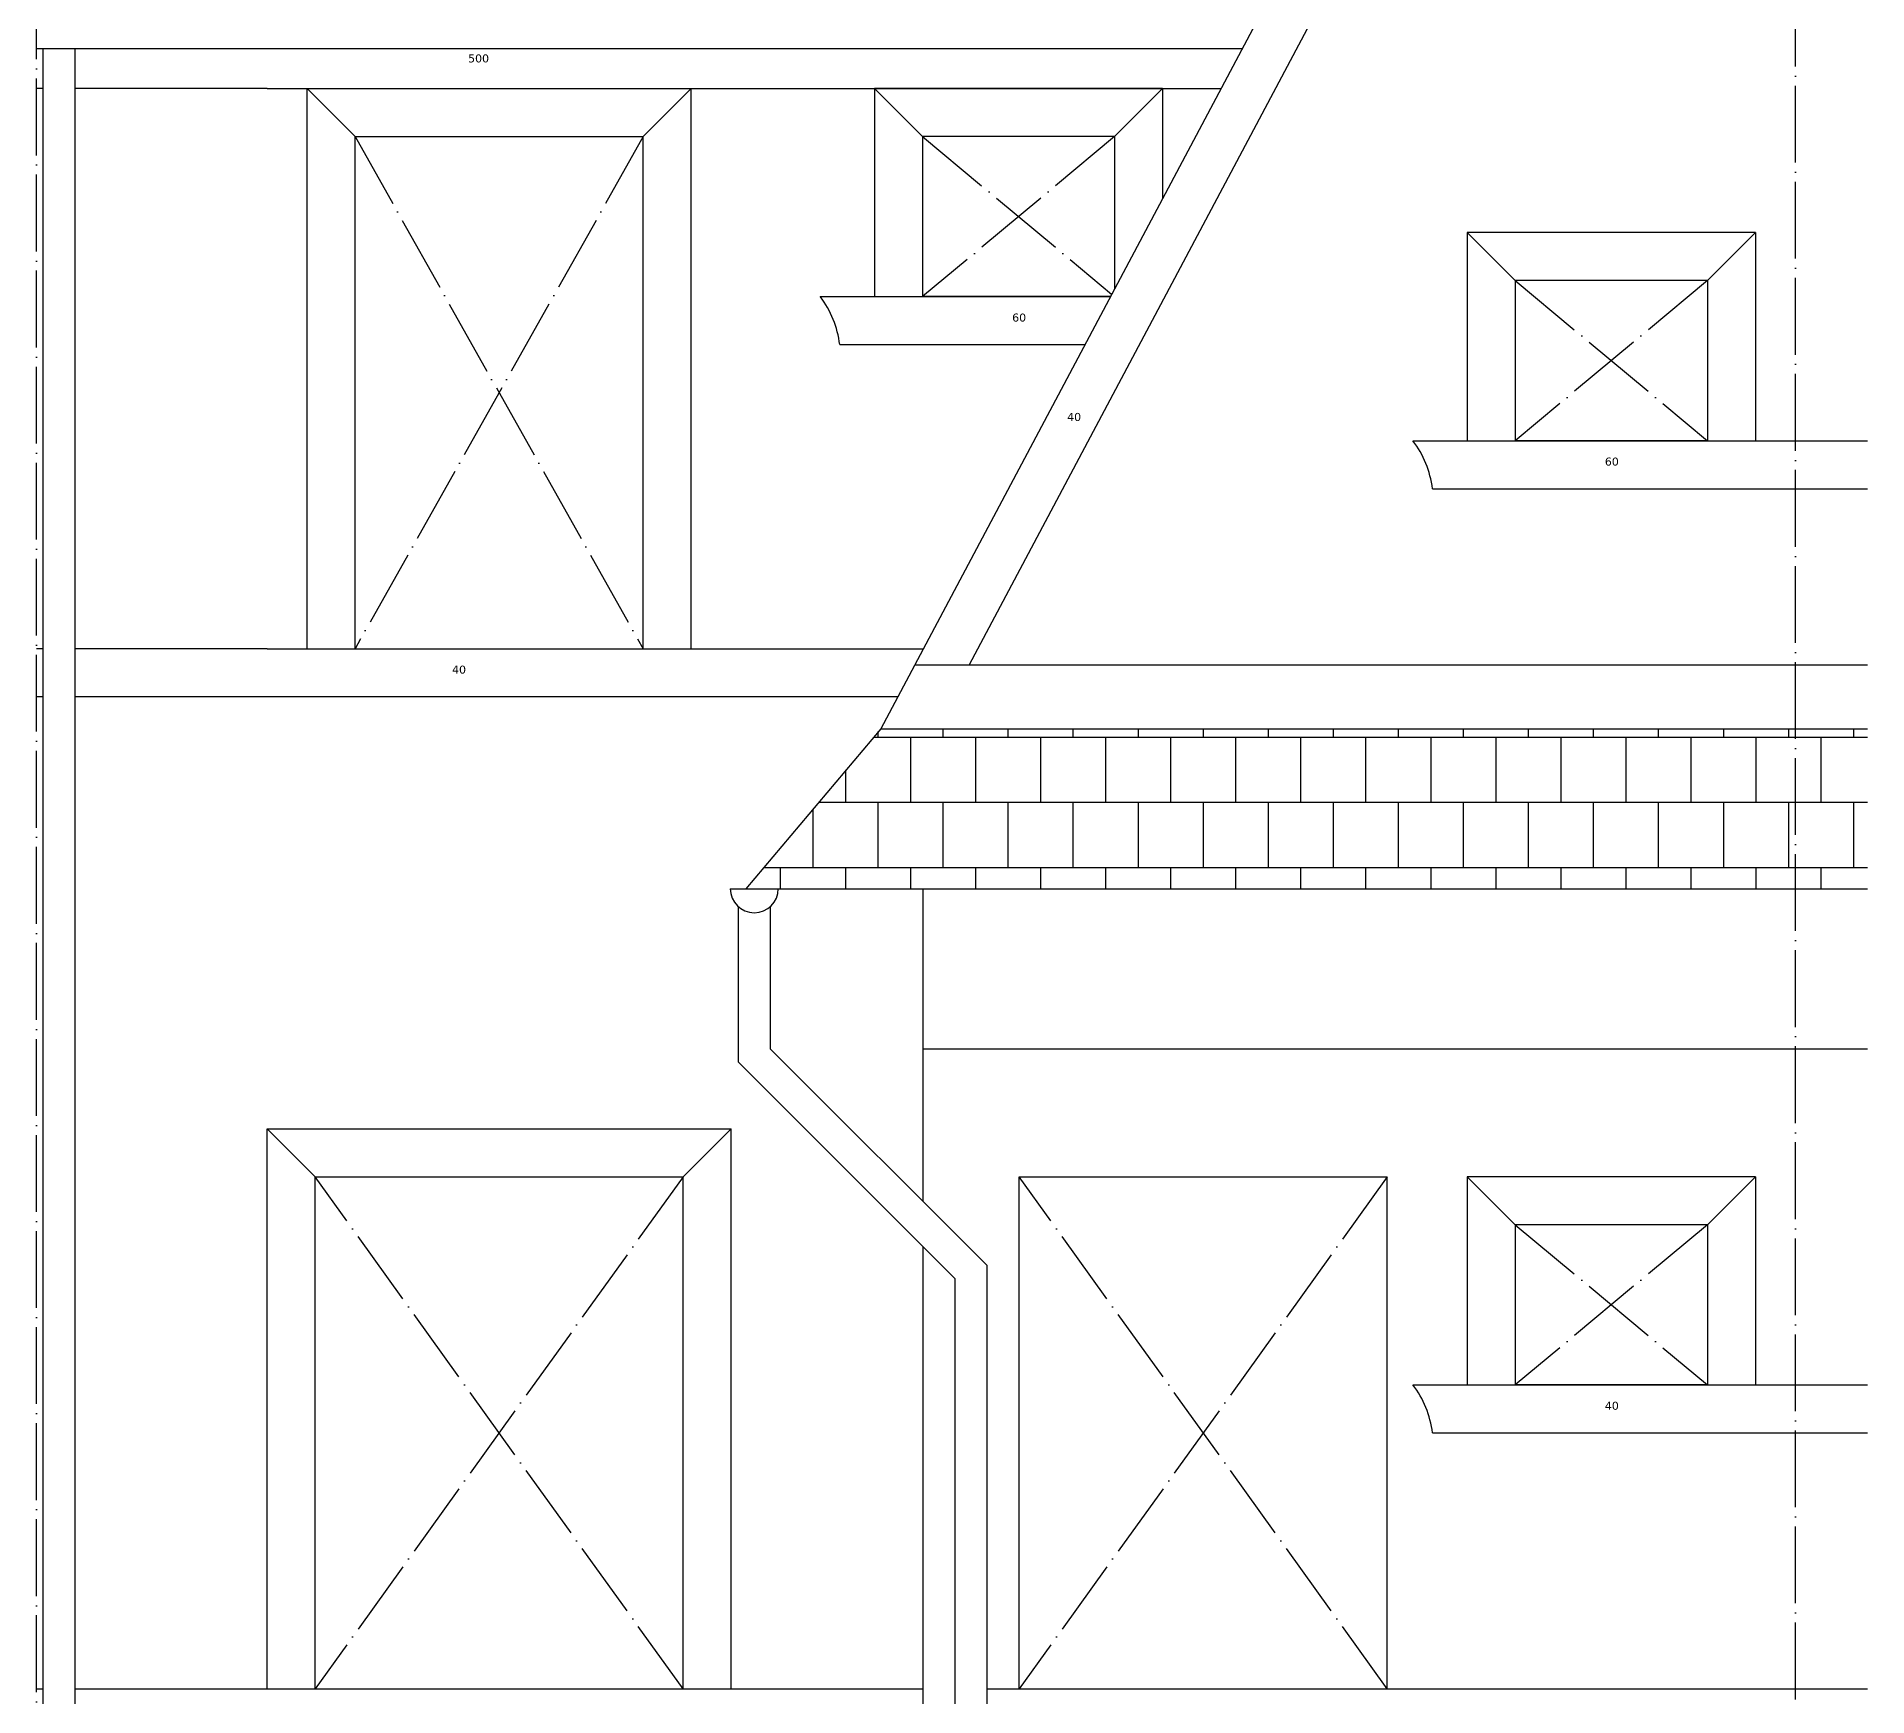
# Model space of a CAD drawing. Header units: millimetres. Extents: x 7063 to 30624, y -3938 to 13287.
# Drawn here: x 24904 to 30624, y 2083 to 7269 of the extents above; entities that cross this region are included whole.
import ezdxf

# ---------------------------------------------------------------- set-up
doc = ezdxf.new("R2010")
doc.units = ezdxf.units.MM
doc.header["$LTSCALE"] = 10
doc.linetypes.add('ACAD_ISO04W100', pattern=[30, 24, -3, 0, -3])
doc.styles.get("Standard").update_dxf_attribs({"font": 'verdana.TTF'})

msp = doc.modelspace()

# ---------------------------------------------------------------- hatches: boundary and pattern name
h = msp.add_hatch()
h.set_pattern_fill('AR-B88', color=256, style=0)
h.paths.add_polyline_path([(30399.272, 5106.865), (27541.415, 5106.865), (27120.627, 4606.865), (30399.272, 4606.865)])
h.paths.add_polyline_path([(30624.272, 5106.865), (30399.272, 5106.865), (30399.272, 4606.865), (30624.272, 4606.865)])

# ---------------------------------------------------------------- linework, layer by layer
at = {"linetype": 'ACAD_ISO04W100'}
for p, q in [((24904.272, -2704.836), (24904.272, 10484.553)), ((30399.272, -3027.5), (30399.272, 10484.553)), ((26799.272, 6956.865), (25899.272, 5356.865)), ((25899.272, 6956.865), (26799.272, 5356.865)), ((27672.467, 6956.865), (28263.025, 6464.733)), ((28272.467, 6956.865), (27672.467, 6456.865)), ((29524.272, 6506.865), (30124.272, 6006.865)), ((30124.272, 6506.865), (29524.272, 6006.865)), ((26924.272, 3706.865), (25774.272, 2106.865)), ((26924.272, 2106.865), (25774.272, 3706.865)), ((29124.272, 3706.865), (27974.272, 2106.865)), ((29124.272, 2106.865), (27974.272, 3706.865)), ((29524.272, 3556.865), (30124.272, 3056.865)), ((30124.272, 3556.865), (29524.272, 3056.865))]:
    msp.add_line(p, q, dxfattribs=at)
for p, q in [((30399.272, 10484.553), (27541.415, 5106.865)), ((30399.272, 10164.913), (27817.566, 5306.865)), ((24904.272, 7231.865), (28670.7, 7231.865)), ((24924.272, 256.865), (24924.272, 7231.865)), ((25024.272, 256.865), (25024.272, 7231.865)), ((24924.272, 7106.865), (24904.272, 7106.865)), ((25624.272, 7106.865), (25024.272, 7106.865)), ((25624.272, 7106.865), (28604.272, 7106.865)), ((25749.272, 5356.865), (25749.272, 7106.865)), ((25899.272, 6956.865), (25749.272, 7106.865)), ((26799.272, 6956.865), (26949.272, 7106.865)), ((26949.272, 5356.865), (26949.272, 7106.865)), ((27522.467, 7106.865), (27522.467, 6456.865)), ((28422.467, 7106.865), (27522.467, 7106.865)), ((27672.467, 6956.865), (27522.467, 7106.865)), ((28422.467, 7106.865), (28272.467, 6956.865)), ((28422.467, 7106.865), (28422.467, 6764.759)), ((25899.272, 6956.865), (26799.272, 6956.865)), ((25899.272, 5356.865), (25899.272, 6956.865)), ((26799.272, 5356.865), (26799.272, 6956.865)), ((27672.467, 6956.865), (27672.467, 6456.865)), ((28272.467, 6956.865), (27672.467, 6956.865)), ((28272.467, 6956.865), (28272.467, 6482.501)), ((29374.272, 6656.865), (29374.272, 6006.865)), ((30274.272, 6656.865), (29374.272, 6656.865)), ((29524.272, 6506.865), (29374.272, 6656.865)), ((30274.272, 6656.865), (30124.272, 6506.865)), ((30274.272, 6656.865), (30274.272, 6006.865)), ((29524.272, 6506.865), (29524.272, 6006.865)), ((30124.272, 6506.865), (29524.272, 6506.865)), ((30124.272, 6506.865), (30124.272, 6006.865)), ((27352.601, 6456.865), (28258.843, 6456.865)), ((27374.272, 6456.865), (28258.843, 6456.865)), ((28258.843, 6456.865), (27672.467, 6456.865)), ((27413.649, 6306.865), (28179.129, 6306.865)), ((29204.406, 6006.865), (30624.272, 6006.865)), ((30124.272, 6006.865), (29524.272, 6006.865)), ((29265.454, 5856.865), (30624.272, 5856.865)), ((24924.272, 5356.865), (24904.272, 5356.865)), ((25624.272, 5356.865), (25024.272, 5356.865)), ((25624.272, 5356.865), (27074.272, 5356.865)), ((27074.272, 5356.865), (27674.272, 5356.865)), ((27647.7, 5306.865), (30624.272, 5306.865)), ((24924.272, 5206.865), (24904.272, 5206.865)), ((27594.557, 5206.865), (25024.272, 5206.865)), ((27541.415, 5106.865), (27120.627, 4606.865)), ((27541.415, 5106.865), (30624.272, 5106.865)), ((27071.639, 4606.865), (27120.627, 4606.865)), ((27120.627, 4606.865), (30624.272, 4606.865)), ((27125.7, 4606.865), (27275.7, 4606.865)), ((27674.272, 3629.488), (27674.272, 4606.865)), ((27096.639, 4550.963), (27096.639, 4065.699)), ((27196.639, 4550.963), (27196.639, 4107.121)), ((27774.272, 3388.067), (27096.639, 4065.699)), ((27874.272, 3429.488), (27196.639, 4107.121)), ((27674.272, 4106.865), (30624.272, 4106.865)), ((25624.272, 3856.865), (27074.272, 3856.865)), ((25624.272, 2106.865), (25624.272, 3856.865)), ((25774.272, 3706.865), (25624.272, 3856.865)), ((26924.272, 3706.865), (27074.272, 3856.865)), ((27074.272, 2106.865), (27074.272, 3856.865)), ((25774.272, 3706.865), (26924.272, 3706.865)), ((25774.272, 2106.865), (25774.272, 3706.865)), ((26924.272, 2106.865), (26924.272, 3706.865)), ((27974.272, 3706.865), (29124.272, 3706.865)), ((27974.272, 2106.865), (27974.272, 3706.865)), ((29124.272, 2106.865), (29124.272, 3706.865)), ((29374.272, 3706.865), (29374.272, 3056.865)), ((30274.272, 3706.865), (29374.272, 3706.865)), ((29524.272, 3556.865), (29374.272, 3706.865)), ((30274.272, 3706.865), (30124.272, 3556.865)), ((30274.272, 3706.865), (30274.272, 3056.865)), ((29524.272, 3556.865), (29524.272, 3056.865)), ((30124.272, 3556.865), (29524.272, 3556.865)), ((30124.272, 3556.865), (30124.272, 3056.865)), ((27674.272, 256.865), (27674.272, 3488.067)), ((27774.272, 256.865), (27774.272, 3388.067)), ((27874.272, 256.865), (27874.272, 3429.488)), ((29204.406, 3056.865), (30624.272, 3056.865)), ((30124.272, 3056.865), (29524.272, 3056.865)), ((29265.454, 2906.865), (30624.272, 2906.865)), ((24904.272, 2106.865), (24924.272, 2106.865)), ((25024.272, 2106.865), (27674.272, 2106.865)), ((27874.272, 2106.865), (30624.272, 2106.865))]:
    msp.add_line(p, q)
for centre, radius, start, end in [((27103.108, 6267.901), 312.976, 7.151478, 37.139878), ((28954.913, 5817.901), 312.976, 7.151478, 37.139878), ((27146.639, 4606.865), 75, 180, 0), ((28954.913, 2867.901), 312.976, 7.151478, 37.139878)]:
    msp.add_arc(centre, radius, start, end)

# ---------------------------------------------------------------- texts
for s, p in [('500', (26252.372, 7188.773)), ('60', (27952.182, 6379.08)), ('40', (28123.992, 6068.545)), ('60', (29803.987, 5929.08)), ('40', (26202.255, 5279.08)), ('40', (29803.987, 2979.08))]:
    msp.add_text(s, height=25).set_placement(p)

doc.saveas('drawing.dxf')
